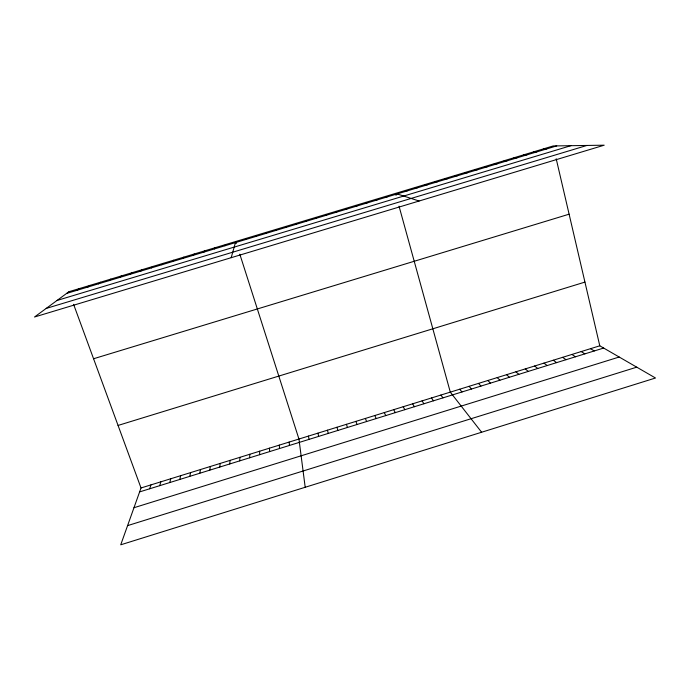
<?xml version="1.0" encoding="UTF-8"?>
<svg xmlns="http://www.w3.org/2000/svg" width="690" height="690" viewBox="0 0 690 690"><rect width="100%" height="100%" fill="white"/><g stroke="black" fill="none" stroke-linecap="round" stroke-linejoin="round"><path stroke-width="1.03" d="M259.63 454.693L259.656 451.208M249.677 457.781L249.806 454.253M255.774 236.489L255.843 235.454M239.706 460.868L239.956 457.306M229.736 463.965L230.098 460.359M219.756 467.052L220.231 463.421M209.769 470.149L210.364 466.475M245.614 239.551L245.804 238.473M199.772 473.254L200.48 469.536M189.759 476.35L190.587 472.607M179.745 479.455L180.685 475.669M169.731 482.56L170.784 478.739M231.193 257.689L235.764 241.5L236.385 243.458M159.701 485.674L160.865 481.81M149.661 488.787L150.946 484.889M73.588 304.333L141.019 487.968L120.733 544.807L655.5 378.008L599.791 345.811L556.2 158.795M224.957 245.769L225.406 244.622M214.469 248.926L215.03 247.736M203.964 252.091L204.654 250.858M193.45 255.257L194.27 253.989M182.928 258.422L183.876 257.12M172.397 261.596L173.475 260.251M161.857 264.762L163.064 263.382M151.308 267.944L152.645 266.521M140.751 271.118L142.209 269.661M130.186 274.301L131.773 272.8M119.612 277.484L121.328 275.948M109.02 280.675L110.866 279.088M98.429 283.857L100.404 282.245M87.828 287.049L89.933 285.393M77.211 290.248L79.445 288.549M133.972 507.719L619.189 357.023M127.581 525.625L636.741 367.166M141.019 487.968L599.791 345.811M139.613 491.901L603.664 348.045M118.059 425.437L584.939 282.098M93.573 358.748L569.112 214.185M46.196 308.421L586.923 145.452M66.594 293.44L556.718 145.9M57.054 300.452L570.863 145.694M543.409 148.902L546.799 148.885M533.603 151.852L536.88 151.869M523.796 154.802L526.953 154.862M513.972 157.76L517.017 157.846M504.149 160.718L507.072 160.848M494.307 163.677L497.119 163.841M484.466 166.644L487.157 166.842M474.616 169.611L477.187 169.844M464.758 172.578L467.216 172.845M454.891 175.545L457.229 175.846M445.016 178.52L447.232 178.857M435.131 181.487L437.236 181.867M425.238 184.471L427.222 184.886M415.337 187.447L417.2 187.896M405.435 190.431L407.178 190.914M419.123 201.014L395.517 193.416L396.06 195.382M385.589 196.4L387.099 196.961M375.662 199.393L377.042 199.988M365.726 202.386L366.985 203.015M355.773 205.379L356.92 206.043M590.502 348.692L594.263 350.96M581.204 351.572L584.861 353.875M571.907 354.453L575.46 356.79M562.591 357.342L566.042 359.706M345.819 208.371L346.837 209.079M553.277 360.223L556.614 362.63M543.953 363.113L547.187 365.553M534.621 366.011L537.752 368.477M335.849 211.373L336.755 212.115M525.28 368.9L528.298 371.41M515.93 371.798L518.846 374.334M506.581 374.696L509.393 377.266M497.214 377.594L499.922 380.207M325.878 214.374L326.663 215.151M487.847 380.501L490.443 383.14M478.472 383.407L480.964 386.081M469.088 386.314L471.477 389.022M459.695 389.22L461.981 391.972M315.899 217.376L316.563 218.195M481.611 432.242L450.303 392.136L399.036 206.189M440.893 395.042L442.963 397.863M431.483 397.966L433.441 400.812M422.064 400.881L423.91 403.771M305.912 220.386L306.455 221.24M412.637 403.805L414.38 406.721M403.202 406.729L404.84 409.679M393.766 409.653L395.284 412.637M295.915 223.396L296.329 224.285M384.313 412.577L385.727 415.604M374.86 415.509L376.162 418.571M365.398 418.442L366.597 421.538M355.919 421.374L357.015 424.505M285.91 226.406L286.203 227.329M239.827 254.205L298.943 439.03L305.196 487.269M346.449 424.315L347.424 427.481M336.962 427.248L337.833 430.448M327.465 430.189L328.233 433.432M317.969 433.139L318.616 436.408M275.897 229.416L276.069 230.382M308.456 436.08L308.999 439.392M289.136 442.066L289.455 445.447M279.312 445.11L279.519 448.526M265.874 232.435L265.926 233.436M269.488 448.155L269.583 451.605M68.957 291.706L34.5 317.012L604.198 145.193L553.207 145.952L68.957 291.706"/></g></svg>
